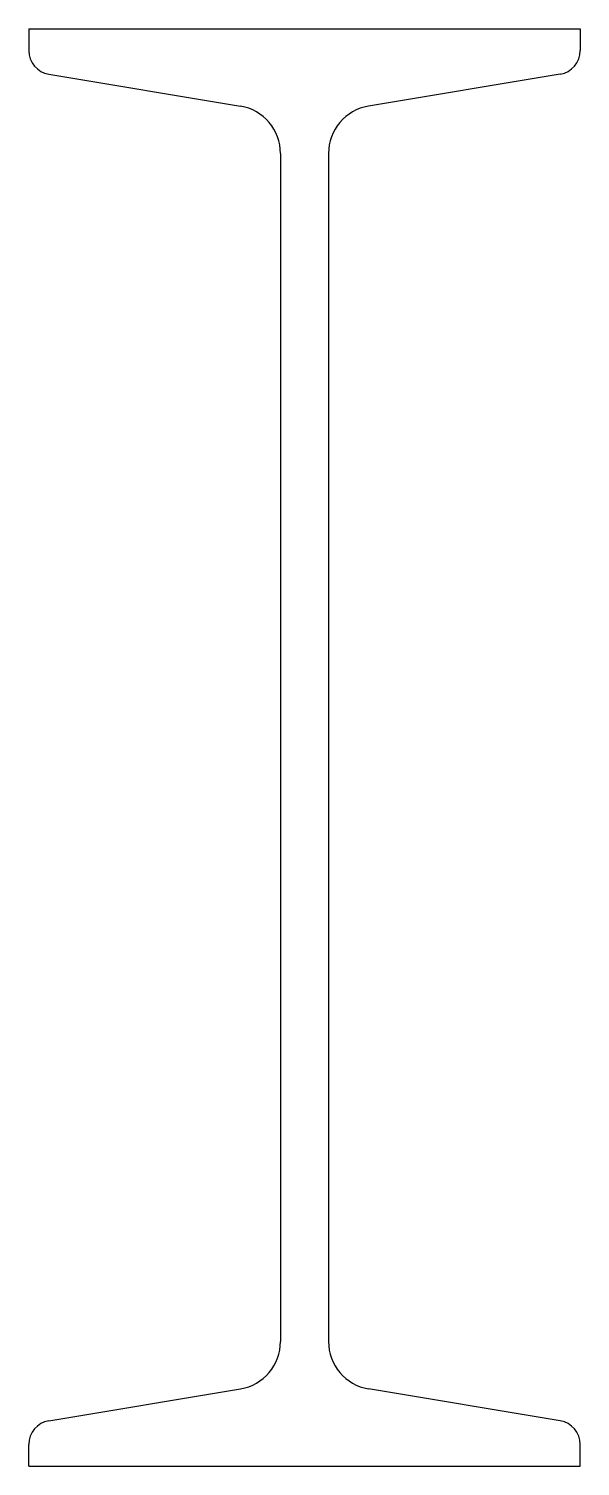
# Model space of a CAD drawing. Header units: metres. Extents: x -69 to 69, y 0 to 360.
import ezdxf

# ---------------------------------------------------------------- set-up
doc = ezdxf.new("R2010")
doc.units = ezdxf.units.M

msp = doc.modelspace()

# ---------------------------------------------------------------- linework, layer by layer
for p, q in [((-69, 360), (69, 360)), ((-69, 360), (-69, 354.53)), ((69, 360), (69, 354.53)), ((-63.99, 348.61), (-16.03, 340.62)), ((63.99, 348.61), (16.03, 340.62)), ((-6, 328.78), (-6, 31.22)), ((6, 328.78), (6, 31.22)), ((-63.99, 11.39), (-16.03, 19.38)), ((63.99, 11.39), (16.03, 19.38)), ((-69, 0), (-69, 5.47)), ((69, 0), (69, 5.47)), ((-69, 0), (69, 0))]:
    msp.add_line(p, q)
for centre, radius, start, end in [((-63, 354.53), 6, 180, 260.54), ((63, 354.53), 6, 279.46, 0), ((-18, 328.78), 12, 0, 80.54), ((18, 328.78), 12, 99.46, 180), ((-18, 31.22), 12, 279.46, 0), ((18, 31.22), 12, 180, 260.54), ((-63, 5.47), 6, 99.46, 180), ((63, 5.47), 6, 0, 80.54)]:
    msp.add_arc(centre, radius, start, end)

doc.saveas('drawing.dxf')
